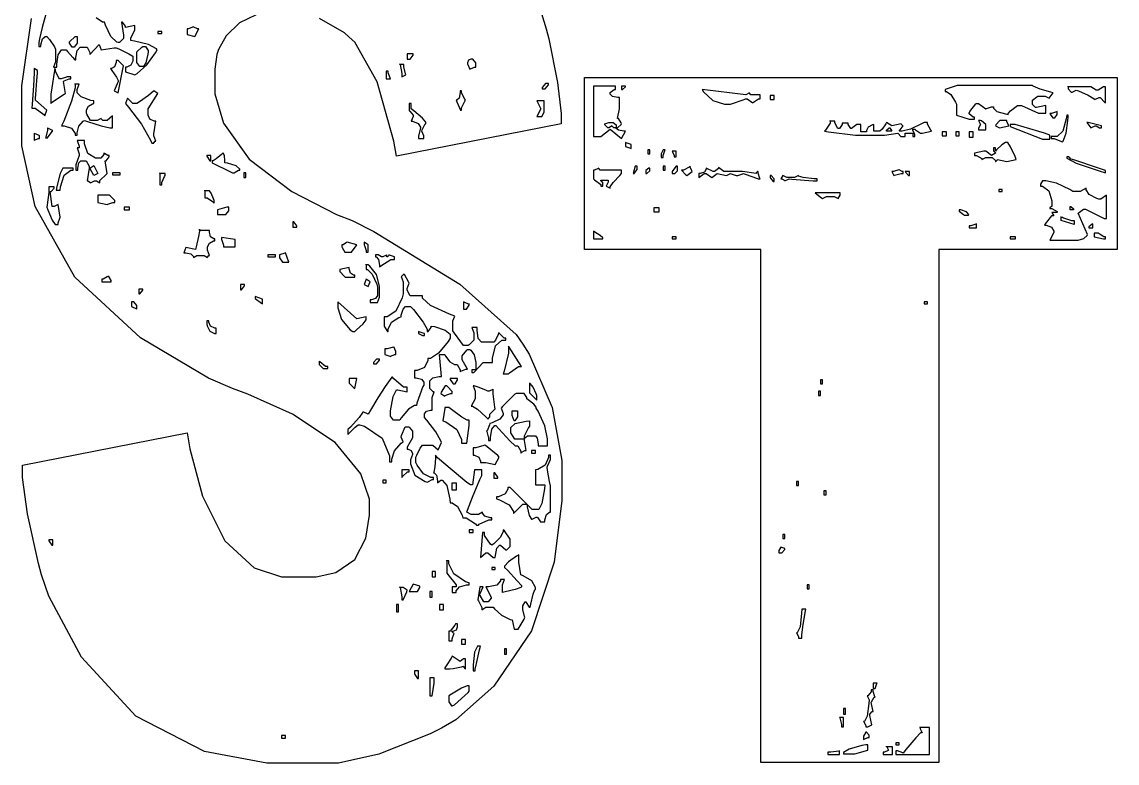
# Model space of a CAD drawing. Extents: x 82 to 273, y 41 to 319.
# Drawn here: x 93 to 150.4, y 188.7 to 227.6 of the extents above; entities that cross this region are included whole.
import ezdxf

# ---------------------------------------------------------------- set-up
doc = ezdxf.new("R2010")
doc.units = 0
doc.header["$MEASUREMENT"] = 0

msp = doc.modelspace()

# ---------------------------------------------------------------- linework, layer by layer
at = {"color": 42}
for points in [[(94.2703, 228.229), (94.0276, 227.331), (93.8844, 226.748), (93.8389, 226.55), (93.8389, 226.483), (93.8389, 226.343), (93.9451, 226.343), (93.9532, 226.431), (94.0456, 226.74), (94.1821, 226.872), (94.2276, 226.872), (94.2717, 226.872), (94.4079, 226.709), (94.6587, 226.316), (94.7208, 226.201), (94.7208, 225.531), (94.6146, 225.249), (94.791, 225.249), (94.791, 225.414), (94.8655, 225.906), (95.0295, 226.158), (95.0736, 226.167), (95.286, 226.167), (95.3562, 226.078), (95.6236, 225.77), (95.7393, 225.637), (95.7792, 225.637), (95.7792, 225.761), (95.8536, 226.132), (96.0092, 226.307), (96.0617, 226.307), (96.3443, 226.307), (96.3884, 226.307), (96.5207, 226.016), (96.5207, 225.918), (97.0139, 226.447), (97.1201, 226.167), (97.7896, 226.271), (97.8958, 226.271), (98.0447, 226.211), (98.5615, 225.958), (98.7778, 225.823), (98.7778, 225.778), (98.7778, 225.637), (98.7778, 225.565), (98.6758, 225.351), (98.461, 225.249), (98.389, 225.249), (98.389, 225.002), (98.884, 224.86), (98.9983, 224.922), (99.5179, 225.369), (99.9684, 226.008), (100.048, 226.167), (100.013, 226.22), (99.5976, 226.441), (98.8646, 226.625), (98.6716, 226.66), (98.6716, 226.8), (98.884, 227.189), (98.884, 227.435), (98.389, 227.329), (98.389, 227.401), (98.2306, 227.612), (98.1784, 227.612), (98.2846, 226.942), (98.2846, 226.836), (98.2846, 226.766), (98.0722, 226.554), (98.002, 226.554), (97.9304, 226.572), (97.6217, 226.872), (97.3487, 227.453), (97.2965, 227.612), (97.1832, 227.612), (96.8456, 227.846)], [(120.1, 228.468), (120.474, 227.259), (120.606, 226.74), (121.059, 224.456), (121.249, 222.829), (121.249, 222.286), (112.606, 220.592), (112.474, 221.369), (111.596, 224.482), (110.418, 226.572), (110.137, 226.836), (109.889, 227.048), (108.572, 227.806)], [(105.256, 228.003), (104.372, 227.586), (103.682, 226.891), (103.279, 226.173), (103.188, 225.918), (103.081, 225.142), (103.081, 224.367), (103.081, 223.853), (103.531, 222.311), (104.88, 220.43), (107.129, 218.726), (109.467, 217.527), (110.279, 217.205), (111.416, 216.632), (115.936, 213.867), (118.886, 211.227), (119.239, 210.715), (119.582, 210.195), (120.777, 207.389), (121.285, 204.618), (121.285, 203.693), (121.285, 203.589), (121.285, 202.512), (120.888, 199.282), (119.702, 195.677), (117.727, 192.774), (115.722, 191.014), (114.97, 190.57), (114.379, 190.271), (111.68, 189.205), (109.571, 188.736), (108.868, 188.736), (106.892, 188.736), (105.802, 188.736), (102.532, 189.352), (98.9266, 191.201), (96.0755, 194.288), (94.3709, 197.487), (93.9793, 198.614), (93.8209, 199.205), (93.2476, 201.821), (92.9929, 203.729), (92.9929, 204.365), (101.636, 206.058), (101.769, 205.221), (102.43, 202.751), (103.597, 200.392), (105.142, 198.979), (106.586, 198.508), (107.068, 198.508), (108.056, 198.508), (108.401, 198.508), (109.438, 198.734), (110.419, 199.413), (111.002, 200.547), (111.195, 201.743), (111.195, 202.142), (111.195, 202.587), (110.745, 203.922), (109.396, 205.555), (107.147, 207.044), (104.804, 208.102), (103.999, 208.385), (102.742, 208.935), (99.1775, 211.054), (95.7255, 214.238), (93.6502, 217.946), (92.9569, 221.121), (92.9569, 222.18), (92.9569, 223.096), (92.9569, 224.273), (93.46, 227.801)]]:
    msp.add_lwpolyline(points, dxfattribs=at)
for points in [[(100.083, 227.013), (100.295, 227.013), (100.295, 227.119), (100.083, 227.119), (100.083, 227.013)], [(101.636, 227.259), (101.636, 226.977), (102.023, 226.872), (102.235, 227.259), (102.164, 227.259), (101.979, 227.349), (101.953, 227.365), (101.917, 227.349), (101.706, 227.259), (101.636, 227.259)], [(95.7432, 226.872), (95.8494, 226.872), (95.8494, 226.59), (95.8494, 226.519), (95.691, 226.307), (95.6388, 226.307), (95.5947, 226.307), (95.4624, 226.519), (95.4624, 226.59), (95.7432, 226.872)], [(99.3069, 226.343), (99.4131, 226.343), (99.4392, 226.334), (99.5895, 226.129), (99.5895, 226.06), (99.5715, 225.928), (99.4615, 225.475), (99.3454, 225.285), (99.3069, 225.285), (99.2008, 225.285), (99.1471, 225.285), (98.9901, 225.495), (98.9901, 225.565), (98.9901, 225.954), (98.9901, 226.052), (99.2533, 226.308), (99.3069, 226.343)], [(113.171, 225.954), (113.171, 225.672), (113.278, 225.672), (113.33, 225.672), (113.488, 225.884), (113.488, 225.954), (113.171, 225.954)], [(97.8958, 225.565), (97.8958, 225.495), (97.82, 225.28), (97.6644, 225.178), (97.6133, 225.178), (97.6835, 225.082), (97.9124, 224.725), (98.002, 224.562), (98.002, 224.507), (97.7896, 224.014), (98.002, 223.908), (98.2846, 225.319), (98.002, 225.601), (97.8958, 225.601), (97.8958, 225.565)], [(112.783, 225.425), (112.799, 225.39), (112.889, 224.915), (112.889, 224.755), (113.101, 224.86), (113.083, 224.904), (112.995, 225.268), (112.995, 225.389), (112.783, 225.389), (112.783, 225.425)], [(116.346, 225.425), (116.453, 225.142), (116.487, 225.16), (116.698, 225.249), (116.769, 225.249), (116.769, 225.425), (116.769, 225.487), (116.61, 225.672), (116.557, 225.672), (116.513, 225.672), (116.385, 225.615), (116.346, 225.473), (116.346, 225.425)], [(93.5923, 225.178), (93.5923, 224.955), (93.5648, 224.283), (93.5027, 223.316), (93.4861, 223.096), (93.653, 223.096), (94.1116, 222.771), (94.1557, 222.709), (94.2619, 222.992), (93.6625, 223.521), (93.6625, 223.625), (93.6791, 223.82), (93.7412, 224.561), (93.7687, 224.946), (93.7687, 225.072), (93.5923, 225.178)], [(94.6849, 225.178), (94.6492, 224.967), (94.5265, 224.178), (94.4742, 223.843), (94.4742, 223.731), (94.4742, 223.344), (94.5183, 223.398), (95.1699, 223.839), (95.25, 223.873), (95.1438, 224.507), (95.1699, 224.535), (95.4416, 224.649), (95.5326, 224.649), (95.5326, 224.755), (95.3202, 224.755), (95.2927, 224.737), (95.0225, 224.649), (94.9332, 224.649), (94.8972, 224.703), (94.7208, 225.034), (94.7208, 225.142), (94.6849, 225.142), (94.6849, 225.178)], [(112.077, 225.036), (112.077, 224.649), (112.29, 224.649), (112.272, 224.693), (112.183, 224.951), (112.183, 225.036), (112.077, 225.036)], [(122.484, 224.719), (150.424, 224.719), (150.424, 215.688), (141.075, 215.688), (141.075, 188.772), (131.727, 188.772), (131.727, 215.688), (122.484, 215.688), (122.484, 224.719)], [(95.7432, 224.403), (95.7432, 224.171), (95.5615, 223.477), (95.1523, 222.428), (95.0376, 222.18), (95.1689, 222.18), (95.5615, 222.053), (95.7432, 221.777), (95.7432, 221.685), (95.8494, 221.685), (95.8494, 221.806), (95.9499, 222.167), (96.176, 222.428), (96.2381, 222.462), (96.4046, 222.4), (97.1229, 222.176), (97.5692, 222.074), (97.7194, 222.074), (97.7194, 222.709), (97.4369, 222.462), (97.2263, 222.462), (97.1984, 222.462), (97.1201, 222.541), (97.1201, 222.567), (96.9077, 222.462), (96.6251, 222.462), (96.5549, 222.462), (96.3605, 222.789), (96.3443, 222.849), (96.3443, 222.956), (96.3443, 223.022), (96.4449, 223.216), (96.6692, 223.336), (96.7313, 223.344), (96.7313, 223.485), (96.581, 223.512), (96.0646, 223.693), (95.8494, 223.908), (95.8494, 223.978), (95.8494, 224.084), (95.9556, 224.367), (95.7432, 224.367), (95.7432, 224.403)], [(120.261, 224.12), (120.367, 224.12), (120.42, 224.12), (120.58, 224.332), (120.58, 224.403), (120.474, 224.403), (120.438, 224.394), (120.261, 224.189), (120.261, 224.12)], [(122.943, 224.26), (122.943, 221.615), (123.332, 221.615), (123.825, 222.003), (124.424, 221.508), (124.637, 221.897), (124.544, 221.897), (124.269, 221.947), (124.142, 222.042), (124.142, 222.074), (124.212, 222.074), (124.406, 222.251), (124.424, 222.286), (124.406, 222.33), (124.262, 222.567), (124.214, 222.567), (124.318, 223.062), (124.318, 223.661), (124.226, 223.661), (123.952, 223.715), (123.825, 223.835), (123.825, 223.873), (123.825, 223.927), (124.036, 224.084), (124.108, 224.084), (124.108, 224.26), (122.943, 224.26)], [(124.424, 224.26), (124.424, 224.084), (124.477, 224.084), (124.637, 224.216), (124.637, 224.26), (124.424, 224.26)], [(141.394, 224.084), (141.394, 223.978), (141.468, 223.978), (141.692, 223.816), (141.939, 223.424), (141.993, 223.308), (141.993, 222.743), (142.663, 222.533), (142.945, 222.533), (142.945, 222.639), (142.874, 222.639), (142.663, 222.797), (142.663, 222.849), (142.689, 222.921), (143.015, 223.336), (143.051, 223.344), (143.158, 223.344), (143.545, 223.062), (143.571, 223.08), (143.842, 223.168), (143.933, 223.168), (143.933, 223.11), (144.122, 222.935), (144.577, 222.797), (144.709, 222.779), (144.709, 222.823), (144.836, 222.956), (145.124, 223.186), (145.204, 223.238), (145.415, 223.238), (146.297, 222.849), (146.685, 222.849), (146.685, 223.238), (146.19, 223.132), (146.137, 223.132), (145.98, 223.292), (145.98, 223.344), (145.98, 223.449), (145.98, 223.521), (146.218, 223.705), (146.262, 223.731), (146.649, 223.731), (146.862, 223.625), (147.072, 223.908), (146.94, 223.944), (146.393, 224.102), (146.024, 224.262), (145.98, 224.296), (142.029, 224.296), (141.394, 224.084)], [(147.85, 224.26), (147.85, 224.154), (147.858, 224.12), (148.01, 223.944), (148.06, 223.944), (148.273, 224.05), (148.405, 224.006), (148.911, 223.791), (149.225, 223.591), (149.261, 223.555), (149.295, 223.573), (149.48, 223.661), (149.542, 223.661), (149.542, 223.661), (149.78, 223.406), (149.824, 223.379), (149.824, 224.226), (149.718, 224.226), (149.437, 224.05), (149.331, 224.05), (149.049, 224.226), (147.85, 224.226), (147.85, 224.26)], [(99.8721, 224.014), (99.8541, 223.988), (99.6019, 223.773), (99.1224, 223.433), (98.9901, 223.344), (98.7778, 223.344), (98.4952, 223.625), (98.389, 223.344), (98.5559, 223.159), (99.2367, 222.264), (99.7038, 221.422), (99.7659, 221.262), (99.8721, 221.262), (99.8721, 221.289), (99.9504, 221.368), (99.9765, 221.368), (99.8721, 221.651), (99.8721, 221.757), (99.9765, 222.426), (99.901, 222.426), (99.6777, 222.528), (99.5895, 222.743), (99.5895, 222.815), (99.5895, 223.062), (100.083, 223.873), (99.8721, 224.014)], [(115.958, 224.014), (115.958, 223.92), (115.904, 223.635), (115.786, 223.521), (115.747, 223.521), (115.773, 223.433), (115.963, 222.992), (116.028, 222.992), (116.028, 223.124), (116.204, 223.468), (116.24, 223.521), (116.204, 223.574), (116.028, 223.905), (116.028, 224.014), (115.958, 224.014)], [(128.658, 224.084), (128.728, 223.962), (129.213, 223.512), (129.829, 223.308), (130.035, 223.308), (130.131, 223.318), (130.863, 223.556), (130.917, 223.591), (131.021, 223.591), (131.304, 223.379), (131.348, 223.415), (131.606, 223.591), (131.692, 223.591), (131.692, 223.802), (131.233, 223.802), (131.206, 223.802), (131.127, 223.882), (131.127, 223.908), (130.951, 223.802), (128.658, 224.084)], [(132.221, 223.555), (132.432, 223.555), (132.432, 223.767), (132.221, 223.767), (132.221, 223.555)], [(113.278, 223.344), (113.278, 222.956), (113.312, 222.947), (113.488, 222.742), (113.488, 222.673), (113.382, 222.426), (113.461, 222.418), (113.749, 222.298), (113.877, 222.104), (113.877, 222.038), (113.859, 221.994), (113.771, 221.63), (113.771, 221.508), (114.053, 221.508), (114.053, 221.651), (113.947, 221.897), (113.964, 221.959), (114.11, 222.286), (114.16, 222.286), (114.16, 222.36), (113.969, 222.581), (113.514, 222.965), (113.382, 223.062), (113.382, 223.344), (113.278, 223.344)], [(119.98, 223.485), (120.191, 223.062), (119.98, 222.673), (120.191, 222.673), (120.235, 222.673), (120.367, 222.885), (120.367, 222.956), (120.367, 223.485), (119.98, 223.485)], [(135.36, 222.462), (135.36, 222.322), (135.122, 221.951), (135.078, 221.897), (135.281, 221.863), (136.69, 221.685), (137.16, 221.685), (138.219, 221.685), (138.924, 221.791), (138.932, 221.765), (139.084, 221.615), (139.135, 221.615), (139.311, 221.615), (139.311, 221.791), (139.7, 221.791), (139.7, 221.615), (139.806, 221.615), (139.806, 221.721), (139.788, 221.748), (139.7, 221.94), (139.7, 222.003), (139.806, 222.003), (139.85, 221.969), (140.106, 221.791), (140.193, 221.791), (140.688, 221.897), (140.652, 221.951), (140.476, 222.256), (140.476, 222.356), (140.299, 222.356), (140.167, 222.278), (139.58, 222.008), (139.14, 221.897), (138.994, 221.897), (139.207, 222.18), (139.179, 222.18), (139.101, 222.26), (139.101, 222.286), (138.606, 222.18), (138.325, 222.356), (138.281, 222.278), (138.091, 222.008), (137.975, 221.897), (137.936, 221.897), (137.654, 221.897), (137.654, 222.25), (137.591, 222.233), (137.367, 222.11), (137.267, 221.923), (137.267, 221.861), (136.984, 221.861), (136.984, 222.25), (136.772, 222.25), (136.489, 222.038), (136.445, 222.038), (136.313, 222.25), (136.313, 222.32), (135.996, 222.32), (135.996, 222.25), (135.864, 222.038), (135.819, 222.038), (135.766, 222.038), (135.607, 222.33), (135.607, 222.426), (135.36, 222.426), (135.36, 222.462)], [(143.158, 222.462), (143.264, 222.25), (143.246, 222.224), (143.158, 222.032), (143.158, 221.967), (143.545, 221.967), (143.545, 222.18), (143.545, 222.251), (143.308, 222.436), (143.264, 222.462), (143.158, 222.462)], [(144.04, 222.18), (144.25, 222.074), (144.745, 222.18), (144.727, 222.207), (144.639, 222.399), (144.639, 222.462), (144.356, 222.462), (144.277, 222.462), (144.056, 222.224), (144.04, 222.18)], [(146.896, 222.815), (146.904, 222.781), (147.057, 222.603), (147.108, 222.603), (147.152, 222.603), (147.285, 222.763), (147.285, 222.815), (147.285, 222.92), (147.249, 222.903), (146.984, 222.815), (146.896, 222.815)], [(147.778, 222.743), (147.76, 222.551), (147.572, 221.889), (147.277, 221.615), (147.179, 221.615), (146.968, 221.615), (146.968, 221.508), (147.116, 221.508), (147.513, 221.36), (147.567, 221.332), (147.602, 221.376), (147.748, 221.787), (147.84, 222.462), (147.85, 222.639), (147.85, 222.743), (147.778, 222.743)], [(94.2979, 222.074), (94.2979, 221.941), (94.2082, 221.58), (94.1917, 221.544), (94.2979, 221.544), (94.2979, 221.544), (94.5526, 221.871), (94.5804, 221.933), (94.5624, 221.925), (94.324, 222.048), (94.2979, 222.074)], [(123.755, 222.356), (123.931, 222.356), (123.983, 222.356), (124.142, 222.224), (124.142, 222.18), (124.142, 222.074), (124.037, 222.074), (124.01, 222.074), (123.931, 222.154), (123.931, 222.18), (123.755, 222.074), (123.701, 222.074), (123.542, 222.233), (123.542, 222.286), (123.755, 222.356)], [(138.501, 222.074), (138.606, 221.897), (138.325, 221.897), (138.325, 221.941), (138.457, 222.074), (138.501, 222.074)], [(141.252, 221.651), (141.464, 221.651), (141.464, 221.861), (141.252, 221.861), (141.252, 221.651)], [(141.957, 221.651), (142.133, 221.651), (142.133, 221.861), (141.957, 221.861), (141.957, 221.651)], [(142.663, 221.58), (142.875, 221.58), (142.875, 221.861), (142.663, 221.861), (142.663, 221.58)], [(144.815, 222.25), (144.815, 222.144), (146.509, 221.474), (146.896, 221.474), (146.896, 221.685), (146.614, 221.783), (145.551, 222.113), (145.078, 222.25), (144.921, 222.25), (144.815, 222.25)], [(148.836, 222.356), (149.049, 222.074), (149.075, 222.092), (149.266, 222.18), (149.331, 222.18), (149.508, 222.074), (149.614, 222.074), (149.614, 222.18), (148.908, 222.356), (148.836, 222.356)], [(93.5923, 221.791), (93.5923, 221.404), (93.6184, 221.422), (93.81, 221.508), (93.8749, 221.508), (93.8749, 221.651), (93.8569, 221.66), (93.6184, 221.774), (93.5923, 221.791)], [(95.8494, 221.404), (95.866, 221.36), (95.9556, 221.102), (95.9556, 221.015), (95.8494, 221.015), (95.866, 220.971), (95.9556, 220.714), (95.9556, 220.627), (95.7792, 220.133), (95.7792, 219.851), (95.8854, 219.851), (95.8854, 219.946), (95.9376, 220.231), (96.0561, 220.346), (96.096, 220.346), (96.2724, 220.346), (96.3249, 220.346), (96.4847, 220.055), (96.4847, 219.957), (96.3785, 219.287), (96.4226, 219.287), (96.5549, 219.209), (96.5549, 219.181), (96.7673, 219.287), (96.8735, 219.287), (97.0499, 219.181), (97.0499, 219.305), (97.3748, 219.622), (97.4369, 219.674), (97.3307, 220.346), (97.3832, 220.346), (97.5431, 220.556), (97.5431, 220.627), (97.4714, 220.627), (97.2866, 220.716), (97.2605, 220.733), (97.2605, 220.672), (97.1021, 220.486), (97.0499, 220.486), (96.9437, 220.486), (96.8114, 220.486), (96.4187, 220.72), (96.2381, 221.233), (96.2381, 221.404), (95.8494, 221.404)], [(124.637, 221.298), (124.637, 221.085), (124.637, 221.085), (124.891, 220.997), (124.919, 220.979), (124.919, 221.192), (124.919, 221.192), (124.663, 221.281), (124.637, 221.298)], [(144.04, 220.839), (144.04, 221.015), (143.933, 221.015), (143.933, 220.839), (143.959, 220.839), (144.04, 220.76), (144.04, 220.733), (143.827, 220.627), (143.545, 220.839), (143.44, 220.839), (142.945, 220.733), (142.945, 220.627), (143.042, 220.627), (143.334, 220.47), (143.334, 220.416), (143.545, 220.522), (143.827, 220.522), (143.862, 220.514), (144.04, 220.361), (144.04, 220.31), (144.066, 220.31), (144.146, 220.39), (144.146, 220.416), (144.639, 220.31), (145.132, 220.416), (145.07, 220.558), (144.832, 221.069), (144.687, 221.298), (144.639, 221.298), (144.573, 221.298), (144.379, 221.187), (144.1, 220.919), (144.04, 220.839)], [(102.941, 220.346), (102.941, 220.24), (103.107, 220.151), (103.733, 219.843), (104.012, 219.71), (104.105, 219.71), (104.14, 219.738), (104.325, 219.851), (104.386, 219.851), (104.386, 219.91), (104.196, 220.085), (103.743, 220.223), (103.61, 220.24), (103.61, 220.334), (103.584, 220.618), (103.524, 220.733), (103.504, 220.733), (103.434, 220.672), (103.143, 220.448), (102.99, 220.346), (102.941, 220.346)], [(125.801, 220.698), (125.906, 220.698), (125.906, 220.909), (125.801, 220.909), (125.801, 220.698)], [(126.611, 220.909), (126.507, 220.698), (126.507, 220.522), (126.611, 220.522), (126.611, 220.62), (126.699, 220.883), (126.717, 220.909), (126.611, 220.909)], [(127.07, 220.839), (127.087, 220.804), (127.176, 220.618), (127.176, 220.556), (127.283, 220.556), (127.283, 220.839), (127.07, 220.839)], [(102.658, 220.627), (102.666, 220.582), (102.82, 220.346), (102.871, 220.346), (102.871, 220.627), (102.658, 220.627)], [(147.778, 220.556), (147.778, 220.471), (148.285, 220.213), (149.48, 219.808), (149.824, 219.71), (149.824, 219.781), (149.824, 219.836), (149.352, 219.997), (148.263, 220.354), (147.954, 220.45), (147.954, 220.478), (147.876, 220.556), (147.85, 220.556), (147.778, 220.556)], [(94.7568, 218.792), (94.9674, 218.792), (94.9759, 218.969), (95.1699, 219.586), (95.5216, 219.851), (95.6388, 219.851), (95.6388, 219.957), (95.1438, 219.957), (95.0983, 219.957), (94.9621, 219.666), (94.791, 218.987), (94.7568, 218.792)], [(96.7313, 220.097), (96.9437, 219.674), (96.7313, 219.568), (96.5207, 219.957), (96.7313, 220.097)], [(97.7194, 219.604), (98.1082, 219.604), (98.1082, 219.71), (97.7194, 219.71), (97.7194, 219.604)], [(100.189, 219.71), (100.189, 219.075), (100.295, 219.075), (100.295, 219.199), (100.444, 219.524), (100.471, 219.568), (100.471, 219.674), (100.189, 219.674), (100.189, 219.71)], [(104.599, 219.464), (104.705, 219.464), (104.705, 219.71), (104.599, 219.71), (104.599, 219.464)], [(122.943, 219.851), (122.943, 219.392), (123.004, 219.348), (123.332, 219.092), (123.332, 219.005), (123.436, 219.005), (123.436, 219.215), (123.41, 219.215), (123.332, 219.295), (123.332, 219.322), (123.719, 219.322), (123.719, 219.215), (123.613, 219.005), (123.825, 218.899), (123.825, 218.973), (123.98, 219.195), (124.327, 219.578), (124.424, 219.674), (124.424, 219.851), (123.332, 219.851), (123.304, 219.851), (123.226, 219.931), (123.226, 219.957), (123.198, 219.94), (123.007, 219.851), (122.943, 219.851)], [(125.13, 220.063), (125.024, 219.674), (125.076, 219.674), (125.236, 219.887), (125.236, 219.957), (125.236, 220.063), (125.13, 220.063)], [(125.695, 219.781), (125.695, 219.674), (125.747, 219.674), (125.906, 219.807), (125.906, 219.851), (125.906, 219.957), (125.852, 219.957), (125.695, 219.825), (125.695, 219.781)], [(126.611, 219.851), (126.717, 219.851), (126.717, 220.063), (126.611, 220.063), (126.611, 219.851)], [(127.07, 219.781), (127.07, 219.674), (127.176, 219.674), (127.22, 219.674), (127.353, 219.807), (127.353, 219.851), (127.353, 220.063), (127.281, 220.063), (127.105, 219.825), (127.07, 219.781)], [(127.565, 219.851), (127.565, 219.851), (127.802, 219.596), (127.846, 219.568), (128.129, 219.781), (128.111, 219.808), (128.022, 220), (128.022, 220.063), (127.996, 220.029), (127.672, 219.851), (127.565, 219.851)], [(128.87, 219.957), (128.87, 219.906), (128.768, 219.75), (128.553, 219.674), (128.481, 219.674), (128.481, 219.464), (128.764, 219.674), (128.87, 219.674), (129.153, 219.464), (129.433, 219.674), (129.928, 219.568), (130.139, 219.674), (130.165, 219.658), (130.437, 219.568), (130.528, 219.568), (130.528, 219.568), (130.783, 219.658), (130.81, 219.674), (130.907, 219.648), (131.55, 219.42), (131.586, 219.392), (131.692, 219.392), (131.674, 219.42), (131.586, 219.691), (131.586, 219.781), (131.559, 219.781), (131.48, 219.702), (131.48, 219.674), (130.774, 219.781), (129.786, 219.781), (129.505, 219.993), (129.505, 219.94), (129.293, 219.781), (129.223, 219.781), (128.87, 219.957)], [(132.221, 219.568), (132.221, 219.464), (132.23, 219.429), (132.381, 219.251), (132.432, 219.251), (132.432, 219.358), (132.423, 219.402), (132.271, 219.568), (132.221, 219.568)], [(132.891, 219.568), (132.785, 219.392), (132.837, 219.392), (132.997, 219.313), (132.997, 219.287), (133.21, 219.392), (133.35, 219.376), (134.479, 219.287), (134.479, 219.287), (134.691, 219.287), (134.691, 219.392), (134.531, 219.402), (133.958, 219.468), (133.703, 219.543), (133.703, 219.568), (133.49, 219.464), (133.103, 219.464), (132.891, 219.568)], [(138.606, 219.781), (138.712, 219.568), (138.738, 219.586), (139.09, 219.674), (139.207, 219.674), (139.207, 219.781), (139.153, 219.781), (138.994, 219.861), (138.994, 219.887), (138.967, 219.87), (138.695, 219.781), (138.606, 219.781)], [(139.311, 219.781), (139.32, 219.746), (139.472, 219.568), (139.524, 219.568), (139.524, 219.781), (139.311, 219.781)], [(94.3681, 218.935), (94.3681, 218.68), (94.2785, 218.026), (94.2619, 217.91), (94.3144, 217.762), (94.5487, 217.229), (94.7043, 216.994), (94.7568, 216.994), (94.8612, 216.994), (94.8612, 217.092), (94.9494, 217.337), (94.9674, 217.381), (94.8612, 218.053), (94.6506, 217.946), (94.5444, 217.946), (94.4383, 218.722), (94.4908, 218.722), (94.6506, 218.908), (94.6506, 218.969), (94.3681, 218.969), (94.3681, 218.935)], [(146.509, 219.287), (146.403, 219.111), (146.403, 219.005), (146.513, 219.005), (146.848, 218.766), (147.002, 218.232), (147.002, 218.053), (147.002, 217.946), (146.975, 217.946), (146.896, 217.868), (146.896, 217.84), (146.993, 217.84), (147.285, 217.682), (147.285, 217.628), (147.002, 217.628), (147.108, 217.452), (146.984, 217.452), (146.649, 217.038), (146.615, 216.958), (146.706, 216.958), (146.98, 216.858), (147.108, 216.643), (147.108, 216.57), (146.896, 216.183), (148.273, 216.183), (148.373, 216.183), (148.678, 216.258), (148.854, 216.421), (148.872, 216.465), (148.379, 217.594), (148.66, 217.804), (148.766, 217.804), (149.754, 217.311), (149.86, 217.311), (149.86, 218.546), (149.578, 218.333), (149.472, 218.333), (149.356, 218.369), (148.965, 218.578), (148.802, 218.819), (148.802, 218.899), (148.483, 218.722), (148.096, 218.722), (147.937, 218.828), (147.236, 219.165), (146.691, 219.287), (146.509, 219.287)], [(96.9437, 218.546), (96.9437, 218.157), (97.4369, 218.053), (97.463, 218.07), (97.7346, 218.157), (97.8256, 218.157), (97.8256, 218.255), (97.5872, 218.511), (97.5431, 218.546), (96.9437, 218.546)], [(102.552, 218.792), (102.552, 218.405), (102.675, 218.405), (103.003, 218.167), (103.047, 218.123), (103.047, 218.263), (103.019, 218.351), (102.891, 218.644), (102.796, 218.758), (102.765, 218.758), (102.552, 218.758), (102.552, 218.792)], [(134.585, 218.652), (134.585, 218.652), (134.911, 218.397), (134.973, 218.369), (135.184, 218.476), (135.573, 218.476), (135.783, 218.369), (135.89, 218.546), (135.89, 218.652), (134.585, 218.652)], [(144.216, 218.722), (144.392, 218.722), (144.392, 218.828), (144.216, 218.828), (144.216, 218.722)], [(98.3188, 217.77), (98.6014, 217.77), (98.6014, 217.91), (98.3188, 217.91), (98.3188, 217.77)], [(103.223, 217.77), (103.223, 217.523), (103.61, 217.523), (103.663, 217.523), (103.823, 217.709), (103.823, 217.77), (103.823, 217.91), (103.717, 217.91), (103.223, 217.77)], [(126.118, 217.664), (126.401, 217.664), (126.401, 217.876), (126.118, 217.876), (126.118, 217.664)], [(147.954, 217.946), (147.998, 217.946), (148.131, 217.814), (148.131, 217.77), (147.954, 217.77), (147.954, 217.946)], [(142.133, 217.77), (142.133, 217.7), (142.372, 217.515), (142.416, 217.488), (142.628, 217.488), (142.637, 217.523), (142.525, 217.668), (142.222, 217.762), (142.133, 217.77)], [(147.461, 217.381), (147.567, 217.381), (147.62, 217.355), (148.029, 217.205), (148.167, 217.205), (148.167, 216.994), (147.497, 217.205), (147.497, 217.381), (147.461, 217.381)], [(102.27, 216.746), (102.27, 216.654), (102.216, 216.377), (102.093, 215.83), (102.059, 215.688), (101.564, 215.794), (101.46, 215.511), (101.55, 215.511), (101.825, 215.455), (101.953, 215.313), (101.953, 215.265), (102.129, 215.371), (102.518, 215.371), (102.694, 215.265), (102.694, 215.292), (102.773, 215.371), (102.799, 215.371), (102.694, 215.653), (102.694, 215.76), (102.694, 215.826), (102.795, 216.02), (103.019, 216.138), (103.081, 216.147), (103.081, 216.253), (103.026, 216.253), (102.861, 216.359), (102.799, 216.597), (102.799, 216.676), (102.27, 216.676), (102.27, 216.746)], [(107.174, 217.135), (107.174, 216.852), (107.385, 216.852), (107.385, 216.924), (107.226, 217.135), (107.174, 217.135)], [(142.663, 216.922), (142.663, 216.818), (143.051, 216.818), (143.051, 217.029), (143.015, 217.012), (142.751, 216.922), (142.663, 216.922)], [(148.942, 216.818), (149.155, 216.818), (149.155, 217.029), (149.119, 217.02), (148.942, 216.869), (148.942, 216.818)], [(103.434, 216.323), (103.434, 216.217), (103.451, 216.173), (103.54, 215.917), (103.54, 215.83), (104.14, 215.83), (104.14, 216.217), (103.434, 216.323)], [(122.943, 216.642), (122.943, 216.253), (123.436, 216.253), (123.436, 216.295), (123.308, 216.421), (123.022, 216.597), (122.943, 216.642)], [(127.07, 216.253), (127.283, 216.253), (127.283, 216.359), (127.07, 216.359), (127.07, 216.253)], [(144.815, 216.253), (145.098, 216.253), (145.098, 216.359), (144.815, 216.359), (144.815, 216.253)], [(149.225, 216.535), (149.225, 216.359), (149.718, 216.253), (149.824, 216.253), (149.824, 216.359), (149.727, 216.359), (149.481, 216.509), (149.437, 216.535), (149.225, 216.535)], [(106.469, 215.407), (106.469, 215.301), (106.477, 215.257), (106.628, 215.018), (106.679, 215.018), (106.962, 215.018), (106.785, 215.511), (106.75, 215.495), (106.469, 215.407), (106.469, 215.407)], [(109.75, 215.936), (109.75, 215.83), (109.758, 215.786), (109.91, 215.547), (109.96, 215.547), (110.243, 215.547), (110.243, 215.547), (110.498, 215.874), (110.526, 215.936), (110.031, 216.076), (109.995, 216.05), (109.81, 215.936), (109.75, 215.936)], [(110.913, 216.076), (110.913, 215.936), (110.931, 215.892), (111.019, 215.634), (111.019, 215.547), (111.125, 215.547), (111.125, 215.936), (110.913, 216.076)], [(105.869, 215.301), (106.256, 215.301), (106.256, 215.407), (105.869, 215.407), (105.869, 215.301)], [(111.514, 215.407), (111.514, 215.301), (111.552, 215.301), (111.671, 215.168), (111.724, 214.871), (111.724, 214.771), (111.795, 214.834), (112.324, 215.158), (112.5, 215.158), (112.5, 215.301), (112.5, 215.301), (112.245, 215.389), (112.219, 215.407), (112.219, 215.38), (112.139, 215.301), (112.113, 215.301), (112.113, 215.407), (112.086, 215.389), (111.894, 215.301), (111.831, 215.301), (111.654, 215.407), (111.514, 215.407)], [(109.644, 214.629), (109.644, 214.533), (109.882, 214.278), (109.926, 214.242), (110.419, 214.242), (110.419, 214.348), (110.363, 214.348), (110.198, 214.45), (110.137, 214.665), (110.137, 214.735), (109.644, 214.629)], [(112.959, 214.383), (112.959, 214.357), (112.879, 214.277), (112.853, 214.277), (112.959, 213.996), (112.959, 213.36), (112.915, 213.158), (112.584, 212.456), (112.124, 212.16), (111.971, 212.16), (111.971, 211.667), (111.979, 211.623), (112.132, 211.384), (112.183, 211.384), (112.183, 211.505), (112.346, 211.865), (112.739, 212.126), (112.853, 212.16), (112.861, 212.248), (112.955, 212.557), (113.09, 212.689), (113.135, 212.689), (113.348, 212.689), (113.497, 212.531), (114.014, 211.879), (114.23, 211.508), (114.23, 211.384), (114.282, 211.384), (114.44, 211.596), (114.44, 211.667), (114.599, 211.641), (115.172, 211.46), (115.429, 211.245), (115.429, 211.173), (115.429, 211.031), (115.322, 210.855), (114.82, 210.238), (114.402, 209.973), (114.264, 209.973), (114.264, 209.854), (114.082, 209.498), (113.69, 209.338), (113.558, 209.338), (113.558, 208.951), (113.649, 208.951), (113.925, 208.876), (114.053, 208.72), (114.053, 208.668), (114.053, 208.562), (113.999, 208.501), (113.681, 207.619), (113.665, 207.504), (113.557, 207.504), (113.236, 207.315), (112.861, 206.86), (112.783, 206.728), (112.5, 206.728), (112.447, 206.728), (112.29, 206.94), (112.29, 207.01), (112.306, 207.222), (112.43, 207.981), (112.615, 208.315), (112.677, 208.315), (113.171, 208.209), (113.171, 208.456), (112.977, 208.456), (112.466, 208.897), (112.396, 208.985), (112.365, 208.985), (112.276, 208.867), (112.024, 208.505), (111.64, 207.899), (111.252, 207.26), (111.125, 207.045), (111.089, 207.063), (110.903, 207.151), (110.842, 207.151), (110.842, 207.151), (110.652, 206.866), (110.199, 206.367), (110.067, 206.235), (110.067, 205.986), (110.145, 206.074), (110.444, 206.367), (110.61, 206.481), (110.666, 206.481), (110.931, 206.411), (111.857, 205.789), (112.254, 204.854), (112.254, 204.541), (112.36, 204.541), (112.36, 204.687), (112.514, 205.124), (112.861, 205.529), (112.959, 205.599), (112.853, 205.846), (112.879, 205.934), (113.071, 206.375), (113.135, 206.375), (113.242, 206.375), (113.276, 206.367), (113.454, 206.162), (113.454, 206.092), (113.454, 205.81), (113.171, 205.317), (113.171, 205.21), (113.225, 205.21), (113.391, 205.136), (113.454, 204.98), (113.454, 204.928), (113.348, 204.647), (113.348, 204.448), (113.581, 203.853), (114.114, 203.51), (114.264, 203.483), (114.29, 203.51), (114.482, 203.623), (114.547, 203.623), (114.547, 203.729), (114.419, 203.729), (114.035, 203.919), (113.691, 204.373), (113.63, 204.505), (113.63, 204.788), (113.675, 204.894), (113.863, 205.264), (113.979, 205.423), (114.017, 205.423), (114.512, 205.423), (114.793, 205.176), (114.97, 205.563), (114.943, 205.643), (114.675, 206.124), (114.21, 206.728), (114.088, 206.868), (114.088, 207.01), (114.088, 207.059), (114.189, 207.201), (114.403, 207.257), (114.476, 207.257), (114.476, 207.927), (114.583, 208.209), (114.529, 208.209), (114.37, 208.395), (114.37, 208.456), (114.37, 208.738), (114.37, 208.791), (114.525, 208.946), (114.858, 209.021), (114.97, 209.021), (114.865, 210.185), (115.146, 210.185), (115.19, 210.097), (115.419, 209.788), (115.664, 209.656), (115.747, 209.656), (115.799, 209.656), (115.958, 209.365), (115.958, 209.267), (115.984, 209.295), (116.255, 209.41), (116.346, 209.41), (116.064, 209.903), (116.064, 210.009), (116.064, 210.115), (116.302, 210.397), (116.346, 210.432), (116.453, 210.432), (116.505, 210.406), (116.689, 210.159), (116.769, 209.755), (116.769, 209.62), (116.769, 209.374), (116.557, 209.374), (116.557, 209.233), (116.663, 209.233), (117.158, 209.762), (117.651, 209.762), (117.651, 209.981), (117.806, 210.636), (118.139, 210.925), (118.251, 210.925), (118.357, 210.925), (118.357, 211.031), (118.259, 211.031), (118.012, 211.27), (117.968, 211.314), (117.942, 211.226), (117.814, 210.935), (117.719, 210.821), (117.687, 210.821), (117.122, 210.821), (117.066, 210.821), (116.9, 211.011), (116.84, 211.45), (116.84, 211.596), (116.557, 211.596), (116.663, 211.314), (116.663, 211.031), (116.663, 210.935), (116.425, 210.68), (116.381, 210.644), (116.17, 210.644), (116.125, 210.644), (115.988, 210.834), (115.659, 211.288), (115.571, 211.42), (115.571, 211.949), (115.675, 212.196), (115.393, 212.294), (114.405, 212.753), (113.983, 213.129), (113.983, 213.254), (113.382, 213.254), (113.328, 213.254), (113.171, 213.546), (113.171, 213.643), (113.278, 213.924), (113.25, 213.996), (113.031, 214.383), (112.959, 214.383)], [(111.019, 214.912), (111.019, 214.629), (111.096, 214.629), (111.332, 214.396), (111.574, 213.863), (111.618, 213.713), (111.618, 213.324), (111.618, 213.274), (111.516, 213.118), (111.301, 213.042), (111.231, 213.042), (111.231, 212.901), (111.618, 212.901), (111.724, 213.184), (111.724, 213.571), (111.724, 213.771), (111.57, 214.37), (111.221, 214.816), (111.125, 214.878), (111.019, 214.878), (111.019, 214.912)], [(97.1543, 214.136), (97.1543, 213.996), (97.6492, 213.996), (97.6492, 214.066), (97.5169, 214.277), (97.4729, 214.277), (97.4288, 214.25), (97.222, 214.136), (97.1543, 214.136)], [(104.422, 213.854), (104.422, 213.571), (104.474, 213.571), (104.635, 213.783), (104.635, 213.854), (104.422, 213.854)], [(111.019, 214.136), (110.913, 213.854), (111.125, 213.747), (111.231, 213.996), (111.019, 214.136)], [(99.0946, 213.607), (99.0946, 213.36), (99.1471, 213.36), (99.3069, 213.546), (99.3069, 213.607), (99.0946, 213.607)], [(105.198, 213.218), (105.198, 213.122), (105.525, 212.867), (105.587, 212.831), (105.587, 213.078), (105.198, 213.218)], [(98.7076, 212.937), (98.7076, 212.689), (98.7076, 212.689), (98.9623, 212.576), (98.9901, 212.549), (98.9901, 212.689), (98.9901, 212.751), (98.83, 212.937), (98.7778, 212.937), (98.7076, 212.937)], [(109.538, 212.937), (109.538, 212.831), (109.538, 212.627), (109.726, 212.015), (110.181, 211.472), (110.313, 211.384), (110.419, 211.384), (110.516, 211.464), (110.865, 211.787), (111.019, 211.989), (111.019, 212.055), (111.019, 212.16), (110.526, 212.055), (109.538, 212.937)], [(116.134, 212.937), (116.134, 212.549), (116.24, 212.549), (116.284, 212.549), (116.417, 212.761), (116.417, 212.831), (116.399, 212.823), (116.169, 212.919), (116.134, 212.937)], [(140.299, 212.831), (140.476, 212.831), (140.476, 212.937), (140.299, 212.937), (140.299, 212.831)], [(102.658, 211.913), (102.658, 211.773), (102.675, 211.685), (102.825, 211.394), (103.069, 211.278), (103.152, 211.278), (103.152, 211.56), (103.076, 211.56), (102.853, 211.662), (102.765, 211.878), (102.765, 211.949), (102.658, 211.949), (102.658, 211.913)], [(113.771, 211.384), (113.771, 211.278), (113.983, 211.173), (114.088, 211.173), (114.088, 211.278), (114.062, 211.27), (113.797, 211.358), (113.771, 211.384)], [(112.007, 210.468), (112.007, 210.185), (112.007, 210.185), (112.262, 210.097), (112.29, 210.079), (112.316, 210.097), (112.507, 210.185), (112.572, 210.185), (112.572, 210.326), (112.466, 210.572), (112.448, 210.556), (112.117, 210.468), (112.007, 210.468)], [(118.497, 210.608), (118.497, 210.247), (118.261, 209.294), (118.217, 209.161), (118.497, 209.161), (118.55, 209.223), (119.013, 209.55), (119.169, 209.55), (118.497, 210.608)], [(108.549, 209.833), (108.549, 209.726), (108.549, 209.656), (108.76, 209.444), (108.832, 209.444), (109.008, 209.444), (109.008, 209.55), (108.893, 209.55), (108.593, 209.788), (108.549, 209.833)], [(111.408, 209.69), (111.514, 209.69), (111.566, 209.69), (111.724, 209.877), (111.724, 209.939), (111.618, 209.939), (111.565, 209.939), (111.408, 209.752), (111.408, 209.69)], [(110.137, 208.915), (110.137, 208.774), (110.137, 208.678), (110.375, 208.421), (110.419, 208.385), (110.526, 208.915), (110.137, 208.915)], [(115.429, 208.915), (115.437, 208.871), (115.59, 208.632), (115.641, 208.632), (115.685, 208.632), (115.817, 208.844), (115.817, 208.915), (115.429, 208.915)], [(119.592, 208.668), (119.592, 208.279), (119.592, 208.157), (119.918, 207.83), (119.98, 207.786), (119.98, 208.033), (119.944, 208.121), (119.785, 208.47), (119.626, 208.66), (119.592, 208.668)], [(134.867, 208.632), (134.973, 208.632), (134.973, 208.844), (134.867, 208.844), (134.867, 208.632)], [(114.935, 208.139), (115.146, 207.998), (115.172, 208.025), (115.444, 208.139), (115.535, 208.139), (115.535, 208.237), (115.296, 208.493), (115.252, 208.528), (115.172, 208.528), (114.961, 208.201), (114.935, 208.139)], [(116.629, 208.528), (116.733, 208.245), (116.733, 207.856), (116.523, 207.469), (116.605, 207.469), (116.858, 207.307), (117.299, 206.914), (117.405, 206.798), (117.431, 206.798), (117.511, 206.906), (117.511, 206.94), (117.511, 207.038), (117.748, 207.293), (117.792, 207.327), (117.774, 207.407), (117.687, 208.116), (117.687, 208.351), (117.66, 208.333), (117.468, 208.245), (117.405, 208.245), (117.299, 208.299), (116.896, 208.466), (116.695, 208.528), (116.629, 208.528)], [(118.11, 207.363), (118.217, 207.081), (118.217, 207.009), (118.035, 206.79), (117.625, 206.587), (117.511, 206.551), (117.493, 206.491), (117.373, 206.163), (117.335, 206.163), (117.351, 206.128), (117.439, 205.785), (117.439, 205.669), (117.545, 205.669), (117.545, 205.817), (117.62, 206.256), (117.776, 206.445), (117.828, 206.445), (117.977, 206.269), (118.559, 205.651), (118.831, 205.387), (118.922, 205.387), (118.974, 205.387), (119.133, 205.098), (119.133, 205), (119.159, 205.026), (119.35, 205.14), (119.415, 205.14), (119.309, 205.776), (119.485, 205.916), (119.874, 205.916), (119.906, 205.916), (120.001, 205.784), (120.051, 205.486), (120.051, 205.387), (120.544, 205.387), (120.544, 205.529), (120.544, 205.755), (120.39, 206.433), (120.041, 207.205), (119.944, 207.363), (119.944, 207.415), (119.816, 207.571), (119.53, 207.804), (119.451, 207.856), (119.451, 207.928), (119.319, 208.139), (119.275, 208.139), (118.886, 208.139), (118.824, 208.095), (118.181, 207.451), (118.11, 207.363)], [(134.761, 208.033), (134.867, 208.033), (134.867, 208.245), (134.761, 208.245), (134.761, 208.033)], [(115.146, 207.363), (115.042, 206.692), (115.2, 206.64), (115.772, 206.243), (116.028, 205.708), (116.028, 205.529), (116.31, 205.529), (116.417, 206.445), (116.417, 206.728), (116.323, 206.728), (116.046, 206.892), (115.499, 207.283), (115.358, 207.397), (115.146, 207.397), (115.146, 207.363)], [(118.674, 207.221), (118.956, 207.221), (118.956, 206.974), (118.956, 206.904), (118.824, 206.692), (118.78, 206.692), (118.674, 206.974), (118.674, 207.221)], [(119.592, 206.692), (119.592, 206.411), (119.538, 206.34), (119.309, 205.89), (119.309, 205.74), (118.886, 205.74), (118.814, 205.74), (118.62, 206.068), (118.604, 206.128), (118.604, 206.269), (118.604, 206.342), (118.846, 206.561), (119.423, 206.684), (119.592, 206.692)], [(116.629, 205.281), (116.629, 204.894), (116.703, 204.894), (116.928, 204.793), (117.016, 204.578), (117.016, 204.505), (117.299, 204.505), (117.792, 204.399), (118.004, 204.788), (117.933, 204.876), (117.289, 205.406), (117.228, 205.423), (117.201, 205.397), (116.771, 205.281), (116.629, 205.281)], [(114.653, 204.894), (114.653, 204.743), (114.625, 204.29), (114.563, 204.003), (114.547, 203.976), (114.585, 203.976), (114.705, 203.843), (114.759, 203.546), (114.759, 203.447), (114.935, 203.589), (115.013, 203.589), (115.248, 203.294), (115.411, 202.592), (115.429, 202.388), (115.525, 202.388), (115.816, 202.2), (116.064, 201.745), (116.1, 201.613), (116.276, 201.613), (116.751, 201.286), (116.805, 201.224), (116.91, 201.224), (116.954, 201.268), (117.45, 201.506), (117.615, 201.506), (117.615, 201.613), (117.523, 201.613), (117.249, 201.688), (117.122, 201.844), (117.122, 201.895), (116.91, 201.789), (116.523, 201.789), (116.31, 201.895), (116.337, 202.001), (116.593, 202.694), (116.989, 203.615), (117.086, 203.835), (117.086, 204.118), (116.699, 204.118), (116.593, 203.34), (116.487, 203.34), (116.301, 203.465), (114.767, 204.761), (114.653, 204.894)], [(120.58, 204.894), (120.58, 204.764), (120.416, 204.374), (120.023, 204.136), (119.908, 204.118), (119.908, 203.34), (120.403, 203.34), (120.385, 203.12), (120.247, 202.358), (120.073, 202.035), (120.015, 202.035), (119.732, 202.035), (118.569, 203.2), (118.463, 203.2), (118.463, 203.116), (118.307, 202.861), (117.96, 202.716), (117.864, 202.707), (117.864, 202.601), (118.012, 202.557), (118.529, 202.28), (118.746, 201.939), (118.746, 201.825), (119.239, 202.318), (119.451, 202.318), (119.467, 202.186), (119.578, 201.732), (119.694, 201.542), (119.732, 201.542), (119.759, 201.56), (119.95, 201.648), (120.015, 201.648), (120.023, 201.604), (120.176, 201.4), (120.227, 201.4), (120.403, 201.4), (120.403, 201.495), (120.478, 201.781), (120.633, 201.895), (120.686, 201.895), (120.686, 203.2), (120.686, 203.28), (120.636, 203.518), (120.536, 204.1), (120.51, 204.258), (120.536, 204.312), (120.686, 204.669), (120.686, 204.788), (120.686, 204.894), (120.58, 204.894)], [(119.698, 205), (119.908, 205), (119.908, 205.14), (119.698, 205.14), (119.698, 205)], [(112.889, 204.118), (112.889, 203.729), (112.933, 203.773), (113.191, 204.012), (113.278, 204.012), (113.278, 204.118), (112.889, 204.118)], [(111.901, 203.447), (112.077, 203.447), (112.077, 203.589), (111.901, 203.589), (111.901, 203.447)], [(115.535, 203.447), (115.747, 203.447), (115.747, 203.06), (115.535, 203.06), (115.535, 203.447)], [(117.722, 203.976), (117.722, 203.693), (117.934, 203.693), (117.924, 203.747), (117.771, 203.976), (117.722, 203.976)], [(133.597, 203.306), (133.703, 203.306), (133.703, 203.517), (133.597, 203.517), (133.597, 203.306)], [(135.044, 202.811), (135.15, 202.811), (135.15, 203.024), (135.044, 203.024), (135.044, 202.811)], [(116.417, 200.837), (116.629, 200.837), (116.629, 200.977), (116.417, 200.977), (116.417, 200.837)], [(118.217, 200.977), (118.217, 200.877), (118.061, 200.572), (117.712, 200.237), (117.615, 200.165), (117.545, 200.219), (117.228, 200.682), (117.228, 200.837), (117.122, 200.837), (117.016, 199.532), (117.299, 199.778), (117.405, 199.778), (117.687, 199.532), (117.792, 199.532), (117.8, 199.638), (117.88, 200.008), (118.025, 200.165), (118.074, 200.165), (118.357, 199.919), (118.409, 199.919), (118.569, 200.105), (118.569, 200.165), (118.569, 200.448), (118.577, 200.484), (118.277, 200.925), (118.217, 200.977)], [(132.891, 200.518), (132.997, 200.518), (132.997, 200.731), (132.891, 200.731), (132.891, 200.518)], [(94.3681, 200.448), (94.3762, 200.404), (94.5293, 200.165), (94.5804, 200.165), (94.5804, 200.448), (94.3681, 200.448)], [(132.785, 200.061), (132.68, 199.885), (132.68, 199.778), (132.785, 199.778), (132.837, 199.778), (132.997, 199.937), (132.997, 199.989), (132.785, 200.061)], [(118.287, 199.003), (118.436, 198.852), (118.952, 198.293), (119.169, 198.057), (119.169, 197.979), (119.141, 197.952), (118.832, 197.838), (118.313, 197.724), (118.181, 197.696), (118.181, 198.085), (118.287, 198.367), (118.074, 198.367), (118.074, 198.296), (117.884, 198.08), (117.445, 197.979), (117.299, 197.979), (117.581, 197.449), (117.581, 197.389), (117.421, 197.203), (117.369, 197.203), (117.263, 197.203), (117.192, 197.203), (116.998, 197.529), (116.982, 197.592), (117.158, 197.979), (116.982, 197.979), (116.876, 197.309), (116.91, 197.256), (117.086, 196.9), (117.086, 196.78), (117.299, 196.92), (117.687, 196.92), (117.748, 196.832), (118.127, 196.493), (118.576, 196.278), (118.674, 196.251), (118.78, 195.756), (118.956, 195.756), (118.991, 195.766), (119.318, 196.295), (119.345, 196.391), (119.327, 196.435), (119.239, 196.799), (119.239, 196.92), (119.239, 196.992), (119.371, 197.203), (119.415, 197.203), (119.423, 197.159), (119.576, 196.92), (119.628, 196.92), (119.654, 197.07), (119.78, 197.605), (119.876, 197.838), (119.908, 197.838), (119.908, 197.952), (119.718, 198.293), (119.265, 198.57), (119.133, 198.614), (119.027, 199.283), (119.027, 199.672), (118.912, 199.602), (118.485, 199.299), (118.287, 199.077), (118.287, 199.003)], [(115.252, 199.39), (115.252, 198.754), (115.252, 198.701), (115.379, 198.539), (115.667, 198.182), (115.747, 198.085), (115.747, 197.979), (115.535, 197.979), (115.535, 197.696), (115.747, 197.696), (115.747, 197.769), (115.91, 197.984), (116.29, 198.085), (116.417, 198.085), (116.417, 198.191), (116.24, 198.253), (115.623, 198.668), (115.358, 199.184), (115.358, 199.355), (115.252, 199.355), (115.252, 199.39)], [(117.615, 198.896), (117.792, 198.896), (117.792, 199.003), (117.615, 199.003), (117.615, 198.896)], [(114.476, 198.508), (114.653, 198.508), (114.653, 198.79), (114.476, 198.79), (114.476, 198.508)], [(112.783, 197.979), (112.799, 197.944), (112.889, 197.469), (112.889, 197.309), (112.959, 197.309), (113.153, 197.724), (113.171, 197.802), (112.959, 197.944), (112.783, 197.944), (112.783, 197.979)], [(113.488, 198.121), (113.278, 197.732), (113.665, 197.732), (113.709, 197.732), (113.841, 197.944), (113.841, 198.015), (113.488, 198.121)], [(114.37, 197.449), (114.476, 197.449), (114.476, 197.732), (114.37, 197.732), (114.37, 197.449)], [(134.162, 197.872), (134.268, 197.872), (134.268, 198.085), (134.162, 198.085), (134.162, 197.872)], [(112.606, 196.674), (112.713, 196.674), (112.713, 197.062), (112.606, 197.062), (112.606, 196.674)], [(114.865, 196.78), (115.076, 196.78), (115.076, 197.062), (114.865, 197.062), (114.865, 196.78)], [(133.879, 196.814), (133.87, 196.612), (133.79, 195.894), (133.645, 195.579), (133.597, 195.579), (133.613, 195.553), (133.703, 195.363), (133.703, 195.298), (133.879, 195.298), (133.879, 195.446), (133.931, 195.886), (134.056, 196.63), (134.092, 196.814), (133.879, 196.814)], [(115.358, 195.651), (115.358, 195.156), (115.535, 195.156), (115.535, 195.254), (115.623, 195.501), (115.641, 195.545), (115.613, 195.545), (115.535, 195.625), (115.535, 195.651), (115.59, 195.651), (115.755, 195.726), (115.817, 195.881), (115.817, 195.932), (115.817, 196.038), (115.711, 196.038), (115.675, 195.968), (115.437, 195.651), (115.358, 195.651)], [(116.028, 194.98), (116.24, 194.98), (116.24, 195.227), (116.028, 195.227), (116.028, 194.98)], [(116.629, 193.675), (116.629, 193.569), (116.733, 193.569), (116.733, 193.669), (116.808, 193.971), (116.972, 194.681), (117.016, 194.874), (116.91, 194.874), (116.866, 194.866), (116.703, 194.553), (116.629, 193.895), (116.629, 193.675)], [(115.535, 194.345), (115.473, 194.248), (115.247, 193.891), (115.146, 193.73), (115.146, 193.675), (115.358, 193.675), (115.415, 193.675), (115.587, 193.707), (116.018, 193.789), (116.134, 193.815), (116.134, 193.781), (116.213, 193.675), (116.24, 193.675), (116.24, 194.204), (116.134, 194.204), (115.958, 194.064), (115.535, 194.345)], [(118.287, 194.451), (118.393, 194.451), (118.393, 194.733), (118.287, 194.733), (118.287, 194.451)], [(113.558, 193.569), (113.558, 193.428), (113.567, 193.384), (113.72, 193.182), (113.771, 193.182), (113.771, 193.569), (113.558, 193.569)], [(114.37, 193.182), (114.37, 192.264), (114.476, 192.264), (114.583, 192.933), (114.583, 193.216), (114.37, 193.216), (114.37, 193.182)], [(115.358, 192.264), (115.358, 192.017), (115.358, 191.947), (115.491, 191.735), (115.535, 191.735), (115.649, 191.797), (116.381, 192.44), (116.417, 192.51), (116.417, 192.793), (116.32, 192.793), (116.032, 192.661), (115.491, 192.352), (115.358, 192.264)], [(137.513, 192.546), (137.513, 192.476), (137.353, 192.264), (137.301, 192.264), (137.407, 192.052), (137.397, 191.859), (137.305, 191.197), (137.168, 190.923), (137.124, 190.923), (137.141, 190.897), (137.231, 190.705), (137.231, 190.64), (137.337, 190.64), (137.547, 190.747), (137.443, 191.242), (137.443, 191.295), (137.575, 191.452), (137.619, 191.452), (137.513, 191.911), (137.53, 191.955), (137.674, 192.194), (137.724, 192.194), (137.706, 192.221), (137.619, 192.491), (137.619, 192.581), (137.513, 192.581), (137.513, 192.546)], [(137.619, 192.933), (137.619, 192.653), (137.724, 192.653), (137.724, 192.653), (137.812, 192.907), (137.83, 192.933), (137.619, 192.933)], [(136.066, 191.312), (136.172, 191.312), (136.172, 191.594), (136.066, 191.594), (136.066, 191.312)], [(135.855, 191.135), (135.872, 191.109), (135.96, 190.758), (135.96, 190.64), (136.066, 190.64), (136.066, 191.135), (135.855, 191.135)], [(137.231, 190.36), (137.124, 190.147), (137.124, 189.971), (137.15, 189.989), (137.342, 190.077), (137.407, 190.077), (137.407, 190.183), (137.415, 190.209), (137.276, 190.36), (137.231, 190.36)], [(140.089, 190.64), (140.089, 190.536), (140.193, 190.324), (140.109, 190.324), (139.858, 190.059), (139.339, 189.442), (139.207, 189.265), (139.179, 189.283), (138.908, 189.371), (138.818, 189.371), (138.818, 189.195), (140.582, 189.195), (140.582, 190.606), (140.089, 190.606), (140.089, 190.64)], [(106.575, 190.041), (106.785, 190.041), (106.785, 190.183), (106.575, 190.183), (106.575, 190.041)], [(136.066, 189.229), (136.665, 189.229), (137.337, 189.406), (137.337, 189.688), (137.231, 189.688), (137.036, 189.654), (136.357, 189.46), (136.066, 189.287), (136.066, 189.229)], [(138.818, 189.688), (138.994, 189.688), (138.994, 189.794), (138.818, 189.794), (138.818, 189.688)], [(135.254, 189.301), (135.254, 189.195), (135.855, 189.195), (135.855, 189.371), (135.828, 189.363), (135.398, 189.301), (135.254, 189.301)], [(138.325, 189.618), (138.429, 189.406), (138.403, 189.389), (138.212, 189.301), (138.148, 189.301), (138.148, 189.195), (138.642, 189.195), (138.642, 189.582), (138.325, 189.582), (138.325, 189.618)]]:
    msp.add_lwpolyline(points, close=True, dxfattribs=at)

doc.saveas('drawing.dxf')
